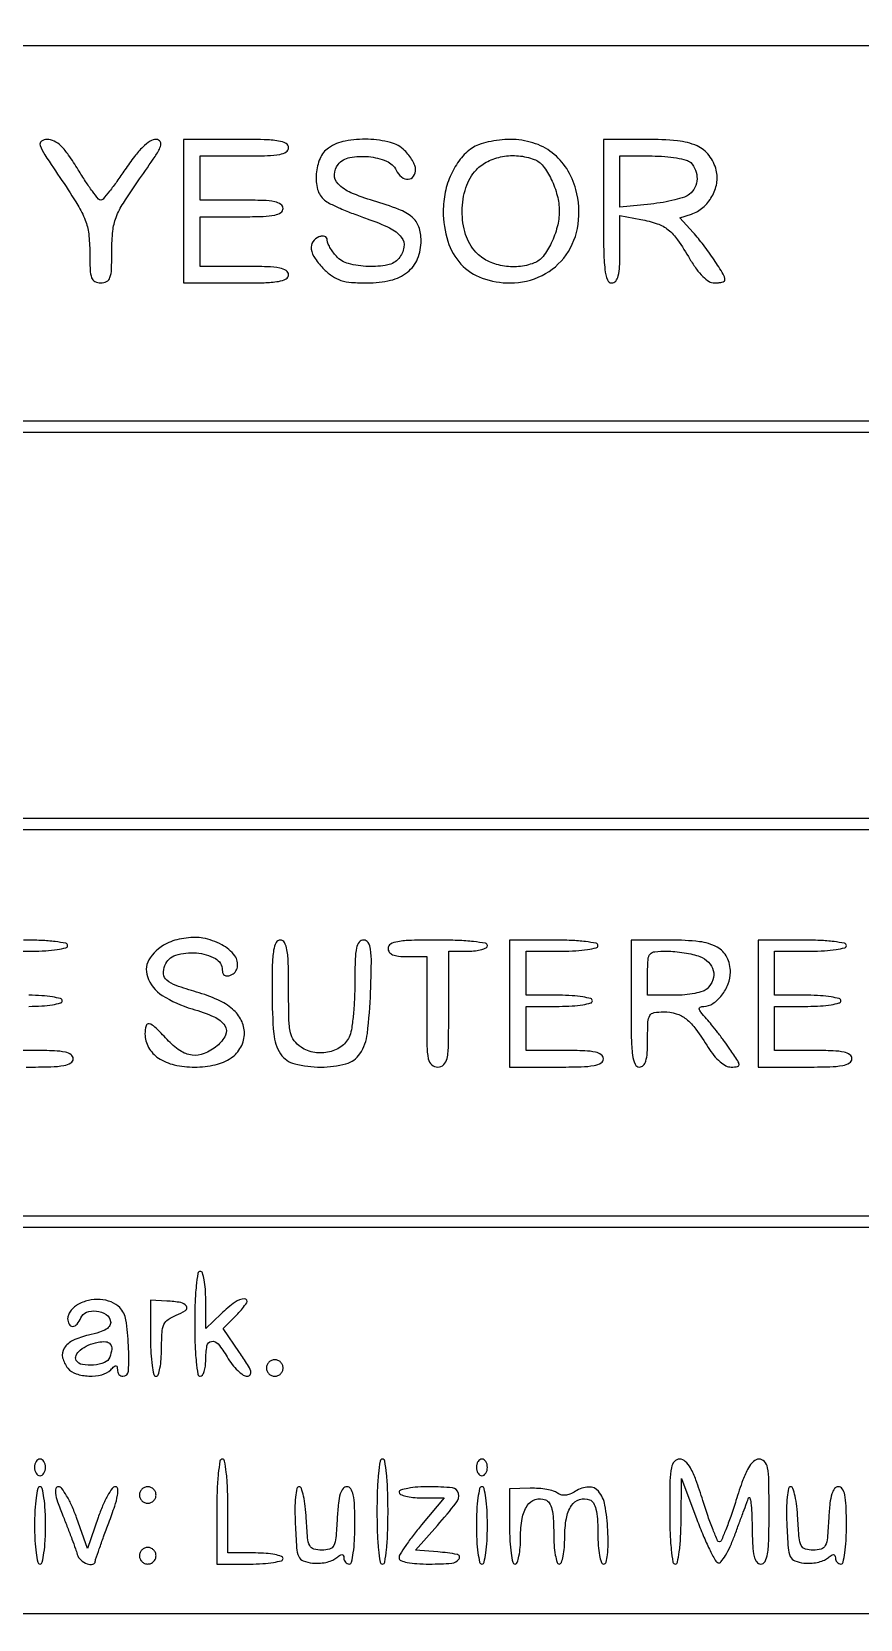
# Model space of a CAD drawing. Extents: x 0 to 836, y 5 to 589.
# Drawn here: x 749.94 to 762.63, y 24.2 to 48.52 of the extents above; entities that cross this region are included whole.
import ezdxf

# ---------------------------------------------------------------- set-up
doc = ezdxf.new("R2010")
doc.units = 0
doc.header["$MEASUREMENT"] = 0

msp = doc.modelspace()

# ---------------------------------------------------------------- linework, layer by layer
for points in [[(201.712326, 537.783562, -0.000001), (217.055896, 537.76491, -0.426088)], [(546.957638, 269.095817, -0.000001), (546.976289, 285.583213, -0.415883)], [(420.497259, 588.710259, 0.000013), (261.145696, 588.714318, 0.000021), (126.989856, 588.708632)], [(718.0002, 320.588723, -0.000011), (717.997333, 194.273324, -0.000202)], [(604.852986, 529.408162, -0.000002), (620.423836, 529.389509, -0.550615)], [(308.18842, 529.408162, -0.000002), (322.638019, 529.38951, -0.415836)], [(238.738155, 529.614638, -0.000002), (224.300981, 529.63329, -0.415836)], [(531.796111, 538.074638, -0.000002), (517.6951, 538.093291, -0.426056)], [(413.368417, 538.074638, -0.000002), (399.676779, 538.093291, -0.415815)], [(693.315638, 481.579418, -0.000002), (693.334294, 494.031443, -0.550517)], [(693.109162, 421.684687, -0.000002), (693.090507, 409.236574, -0.415775)], [(420.462, 4.7376), (836.1018, 4.7376), (836.1018, 4.9491, 0.047675), (836.091092, 5.061147, 0.173074), (836.05527, 5.121825, 0.144586), (835.98451, 5.152374, 0.030103), (835.848, 5.1606), (835.5942, 5.1606), (835.5942, 29.943407, 0.000223), (835.589332, 40.867792, 0.000628), (835.572933, 48.504221, 0.000026), (835.551504, 54.703733, 0.258997), (835.509671, 54.778456, -0.259848), (835.46748, 54.854103), (835.446278, 121.592707, -0.000059), (835.429914, 203.53197, -0.00002), (835.42504, 321.569549)], [(718.148241, 147.565102, 0.000075), (718.164575, 211.571705, 0.000026), (718.1694, 303.889409)], [(598.142374, 133.226362, -0.000004), (607.061927, 133.207701, -0.425827)], [(717.979042, 153.570589, -0.000014), (717.95733, 128.915092, -0.566366)], [(749.3868, 34.4322), (749.9367, 34.4322, 0.013867), (750.151294, 34.438152, 0.024301), (750.327975, 34.456604, 0.022017), (750.460027, 34.482915, 0.345347), (750.4866, 34.5168, 0.358912), (750.457754, 34.551809, 0.01702), (750.29625, 34.577606, 0.020476), (750.080366, 34.595655, 0.010616), (749.8098, 34.6014)], [(749.8944, 33.5862, 0.015416), (750.09036, 33.592243, 0.025878), (750.25395, 33.610875, 0.024068), (750.376347, 33.637382, 0.339565), (750.402, 33.6708, 0.339565), (750.376347, 33.704218, 0.024068), (750.25395, 33.730725, 0.025878), (750.09036, 33.749357, 0.015416), (749.8944, 33.7554)], [(749.8521, 32.6556, 0.00643), (750.231186, 32.660475, 0.037256), (750.4302, 32.680482, 0.088943), (750.534721, 32.718883, 0.266366), (750.5712, 32.7825, 0.241448), (750.539276, 32.844756, 0.103378), (750.45135, 32.883718, 0.044348), (750.284674, 32.904231, 0.008455), (749.979, 32.9094), (749.3868, 32.9094)]]:
    msp.add_lwpolyline(points, format="xyb")
for points in [[(786.4416, 45.4302), (786.4416, 42.5538), (757.1277, 42.5538), (727.8138, 42.5538), (727.8138, 45.4302), (727.8138, 48.3066), (757.1277, 48.3066), (786.4416, 48.3066)], [(786.4416, 39.4236), (786.4416, 36.4626), (757.1277, 36.4626), (727.8138, 36.4626), (727.8138, 39.4236), (727.8138, 42.3846), (757.1277, 42.3846), (786.4416, 42.3846)], [(786.4416, 33.3324), (786.4416, 30.3714), (757.1277, 30.3714), (727.8138, 30.3714), (727.8138, 33.3324), (727.8138, 36.2934), (757.1277, 36.2934), (786.4416, 36.2934)], [(786.4416, 27.2412), (786.4416, 24.2802), (757.1277, 24.2802), (727.8138, 24.2802), (727.8138, 27.2412), (727.8138, 30.2022), (757.1277, 30.2022), (786.4416, 30.2022)]]:
    msp.add_lwpolyline(points, close=True)
for points in [[(750.399422, 46.237721, -0.009799), (750.64216, 45.862338, -0.046333), (750.756229, 45.633148, -0.063386), (750.808509, 45.421907, -0.029011), (750.825, 45.137921, 0.009656), (750.83018, 44.869733, 0.077034), (750.853778, 44.74859, 0.189775), (750.904964, 44.690376, 0.119176), (750.9942, 44.6688, 0.123962), (751.083771, 44.691353, 0.189129), (751.135011, 44.751742, 0.073741), (751.158364, 44.878234, 0.008838), (751.1634, 45.163132, -0.025143), (751.178602, 45.465248, -0.067193), (751.228647, 45.674518, -0.05094), (751.340396, 45.894126, -0.009938), (751.588603, 46.262932, 0.004923), (751.825407, 46.607288, 0.048642), (751.908848, 46.761728, 0.238596), (751.903754, 46.834086, 0.2639), (751.843268, 46.8684, 0.145131), (751.750109, 46.840778, 0.04851), (751.637876, 46.75123, 0.036504), (751.50934, 46.606856, 0.017084), (751.363786, 46.4031, -0.008679), (751.240882, 46.224787, -0.013147), (751.127297, 46.074482, -0.007812), (751.028336, 45.954346, -0.21998), (750.992549, 45.9378, -0.228839), (750.957512, 45.954722, -0.008475), (750.865714, 46.074482, -0.013895), (750.760833, 46.224785, -0.009148), (750.648252, 46.4031, 0.015381), (750.50176, 46.628841, 0.04821), (750.385004, 46.766694, 0.075957), (750.278969, 46.842409, 0.117658), (750.170047, 46.8684, 0.161879), (750.084418, 46.839931, 0.330743), (750.065247, 46.775689, 0.057721), (750.136482, 46.633392, 0.003539)], [(752.2632, 45.7686), (752.2632, 44.6688), (753.0669, 44.6688, 0.005528), (753.494995, 44.673533, 0.033635), (753.7155, 44.693289, 0.080293), (753.831387, 44.731288, 0.280451), (753.8706, 44.7957, 0.258593), (753.835577, 44.85889, 0.093584), (753.73665, 44.897484, 0.039364), (753.5484, 44.91764, 0.006994), (753.1938, 44.9226), (752.517, 44.9226), (752.517, 45.3033), (752.517, 45.684), (753.1515, 45.684, 0.007659), (753.481628, 45.689057, 0.041714), (753.6591, 45.70938, 0.098409), (753.752495, 45.748162, 0.250296), (753.786, 45.8109, 0.250296), (753.752495, 45.873638, 0.098409), (753.6591, 45.91242, 0.041714), (753.481628, 45.932743, 0.007659), (753.1515, 45.9378), (752.517, 45.9378), (752.517, 46.2762), (752.517, 46.6146), (753.1938, 46.6146, 0.006994), (753.5484, 46.61956, 0.039364), (753.73665, 46.639716, 0.093584), (753.835577, 46.67831, 0.258593), (753.8706, 46.7415, 0.280451), (753.831387, 46.805912, 0.080293), (753.7155, 46.843911, 0.033635), (753.494995, 46.863667, 0.005528), (753.0669, 46.8684), (752.2632, 46.8684)], [(754.481624, 46.736703, 0.13863), (754.352577, 46.578511, 0.082605), (754.293466, 46.341018, 0.084279), (754.314806, 46.102028, 0.156472), (754.418432, 45.939516, 0.06056), (754.497229, 45.888815, 0.009935), (754.662206, 45.812971, 0.010805), (754.861038, 45.731372, 0.009347), (755.073005, 45.654207, -0.028784), (755.418471, 45.513013, -0.113309), (755.597379, 45.370924, -0.212267), (755.637543, 45.217235, -0.133285), (755.559227, 45.045436, -0.174269), (755.388625, 44.944788, -0.055367), (755.089773, 44.921639, -0.055241), (754.787634, 44.965353, -0.146325), (754.602812, 45.077311, -0.027978), (754.549227, 45.143627, -0.028784), (754.503929, 45.214904, -0.030043), (754.472144, 45.280955, -0.097417), (754.4628, 45.328456, 0.152697), (754.452572, 45.361168, 0.152384), (754.425523, 45.382258, 0.114923), (754.384442, 45.387669, 0.067234), (754.3359, 45.376194, 0.158424), (754.2416, 45.299837, 0.186137), (754.218009, 45.187975, 0.113074), (754.27671, 45.043281, 0.04373), (754.416655, 44.876455, 0.047495), (754.54394, 44.771299, 0.073036), (754.67241, 44.709281, 0.05714), (754.835191, 44.678012, 0.018908), (755.078708, 44.6688, 0.057841), (755.433833, 44.710019, 0.11003), (755.691513, 44.834583, 0.129154), (755.846233, 45.040469, 0.097195), (755.901, 45.319544, 0.083766), (755.865526, 45.5298, 0.136355), (755.763206, 45.677667, 0.083527), (755.559136, 45.796624, 0.018134), (755.171339, 45.927221, -0.02847), (754.824254, 46.052149, -0.099671), (754.629129, 46.185959, -0.200073), (754.572157, 46.330242, -0.170078), (754.629591, 46.484797, -0.173548), (754.809396, 46.591213, -0.072611), (755.094616, 46.604274, -0.073012), (755.369751, 46.535492, -0.181953), (755.518983, 46.396271, 0.105435), (755.60107, 46.292704, 0.186394), (755.703098, 46.258675, 0.237145), (755.784044, 46.3042, 0.149292), (755.8164, 46.41015, 0.09891), (755.804881, 46.467809, 0.033821), (755.766697, 46.544497, 0.032065), (755.711951, 46.625611, 0.031909), (755.6472, 46.6992, 0.135326), (755.430783, 46.822074, 0.053852), (755.089776, 46.870048, 0.053456), (754.737359, 46.843692, 0.107804)], [(756.680741, 46.736364, 0.074607), (756.499675, 46.564287, 0.058577), (756.359138, 46.332414, 0.055284), (756.269669, 46.060073, 0.051785), (756.2394, 45.7686, 0.074628), (756.308596, 45.307577, 0.113858), (756.510425, 44.958887, 0.119017), (756.836924, 44.743836, 0.086595), (757.266933, 44.6688, 0.116058), (757.752885, 44.783138, 0.124872), (758.121698, 45.100543, 0.119385), (758.305233, 45.568085, 0.100198), (758.271463, 46.100824, 0.075165), (758.131001, 46.421294, 0.089033), (757.908137, 46.665015, 0.088878), (757.614084, 46.816307, 0.074612), (757.266933, 46.8684, 0.028463), (757.098845, 46.858824, 0.026938), (756.929762, 46.830203, 0.028237), (756.781479, 46.787884, 0.069248)], [(758.6928, 45.7686, 0.00368), (758.697215, 45.16875, 0.025044), (758.71639, 44.87325, 0.056711), (758.752922, 44.715937, 0.317386), (758.8197, 44.6688, 0.224304), (758.881, 44.697756, 0.112344), (758.920259, 44.776119, 0.049889), (758.941184, 44.923546, 0.010325), (758.9466, 45.185815), (758.9466, 45.70283), (759.26385, 45.643545, -0.035272), (759.518393, 45.577122, -0.088666), (759.685801, 45.485091, -0.072396), (759.830129, 45.329149, -0.01803), (760.017015, 45.035094, 0.024749), (760.117383, 44.881759, 0.042318), (760.217452, 44.766192, 0.053059), (760.311497, 44.692213, 0.141055), (760.392839, 44.6688, 0.026566), (760.454593, 44.672083, 0.041935), (760.506659, 44.6821, 0.051206), (760.543381, 44.696606, 0.280064), (760.554, 44.714077, 0.138539), (760.52866, 44.803775, 0.00996), (760.387759, 45.023324, 0.014973), (760.224008, 45.252486, 0.021872), (760.065342, 45.443126), (759.861302, 45.667552), (760.040705, 45.724492, 0.103249), (760.217352, 45.824022, 0.084293), (760.354683, 45.992555, 0.084748), (760.428152, 46.196057, 0.106215), (760.421294, 46.396115, 0.102733), (760.3114, 46.623233, 0.125631), (760.126377, 46.768451, 0.080689), (759.827858, 46.846096, 0.023363), (759.350776, 46.8684), (758.6928, 46.8684)], [(757.63151, 46.562048, -0.137233), (757.768017, 46.460588, -0.051953), (757.894358, 46.256837, -0.049528), (757.985354, 46.009293, -0.063406), (758.016, 45.7686, -0.063406), (757.985354, 45.527907, -0.049528), (757.894358, 45.280363, -0.051953), (757.768017, 45.076612, -0.137233), (757.63151, 44.975152, -0.06951), (757.391807, 44.919631, -0.068332), (757.14461, 44.931415, -0.071095), (756.918598, 45.00783, -0.087445), (756.740597, 45.141035, -0.114011), (756.582305, 45.413143, -0.076329), (756.529173, 45.770818, -0.076106), (756.585815, 46.129065, -0.111827), (756.746771, 46.402856, -0.090288), (756.921479, 46.531991, -0.069715), (757.146939, 46.606014, -0.066772), (757.393937, 46.617057, -0.069547)], [(760.02948, 46.51308, -0.103682), (760.10397, 46.399079, -0.103451), (760.126487, 46.264667, -0.104071), (760.09324, 46.133142, -0.106168), (760.009943, 46.027249, -0.09313), (759.934455, 45.985321, -0.018662), (759.786048, 45.94201, -0.019128), (759.606993, 45.904147, -0.016824), (759.417743, 45.878155), (758.9466, 45.829528), (758.9466, 46.222064), (758.9466, 46.6146), (759.43728, 46.6146, -0.019046), (759.632586, 46.607158, -0.023405), (759.813644, 46.584778, -0.022776), (759.961068, 46.552535, -0.13189)], [(752.038625, 34.564282, 0.133698), (751.750842, 34.331858, 0.244626), (751.708134, 34.040953, 0.169174), (751.935711, 33.753248, 0.070988), (752.39166, 33.547086, -0.031802), (752.731863, 33.424253, -0.14219), (752.893344, 33.29028, -0.267524), (752.904098, 33.143097, -0.110515), (752.775535, 32.980823, -0.071231), (752.576924, 32.862191, -0.131539), (752.391868, 32.837123, -0.119965), (752.207328, 32.907794, -0.053782), (752.0094, 33.0786, 0.010761), (751.823233, 33.269486, 0.133641), (751.735687, 33.318535, 0.413455), (751.686679, 33.289217, 0.061971), (751.671, 33.1632, 0.130356), (751.725886, 32.956254, 0.116598), (751.87776, 32.79344, 0.092392), (752.119784, 32.690045, 0.054925), (752.4324, 32.6556, 0.055044), (752.748472, 32.690502, 0.095566), (752.989752, 32.795515, 0.119748), (753.139673, 32.962578, 0.123881), (753.1938, 33.177689, 0.118842), (753.146628, 33.373349, 0.097616), (753.013186, 33.542558, 0.072233), (752.78653, 33.685989, 0.034282), (752.461373, 33.805214, -0.013398), (752.146781, 33.905884, -0.091092), (752.005644, 33.986354, -0.201605), (751.956798, 34.081791, -0.110846), (751.976157, 34.213796, -0.230812), (752.143108, 34.369548, -0.095318), (752.458503, 34.403415, -0.10218), (752.749172, 34.317704, -0.276865), (752.8554, 34.140569, 0.091241), (752.864296, 34.092223, 0.166352), (752.889671, 34.061705, 0.154226), (752.930037, 34.051766, 0.075593), (752.9823, 34.063206, 0.257992), (753.086323, 34.186854, 0.211549), (753.047676, 34.357671, 0.111303), (752.846723, 34.530273, 0.074047), (752.5593, 34.631987, 0.050324), (752.441767, 34.6428, 0.030131), (752.301708, 34.633111, 0.029739), (752.160407, 34.606117, 0.041356)], [(753.6168, 33.7977, 0.020588), (753.642879, 33.164618, 0.125064), (753.748686, 32.856896, 0.189891), (753.965115, 32.703861, 0.060112), (754.365088, 32.6556, 0.065036), (754.748152, 32.705638, 0.183634), (754.963703, 32.860499, 0.117437), (755.077735, 33.172142, 0.02003), (755.126616, 33.806414, 0.004848), (755.138728, 34.252175, 0.037446), (755.126768, 34.460354, 0.107455), (755.089582, 34.563396, 0.258106), (755.020866, 34.6014, 0.227223), (754.952956, 34.568858, 0.116918), (754.911492, 34.481756, 0.045602), (754.890739, 34.310197, 0.00731), (754.8858, 33.972407, -0.011234), (754.88005, 33.716498, -0.012144), (754.8628, 33.467686, -0.011714), (754.837879, 33.255537, -0.055799), (754.807502, 33.137474, -0.138284), (754.690857, 32.9802, -0.106458), (754.497168, 32.887661, -0.099067), (754.270115, 32.87946, -0.103121), (754.06095, 32.959842, -0.091366), (753.956474, 33.058082, -0.10574), (753.900467, 33.182417, -0.047273), (753.875938, 33.389226, -0.005895), (753.8706, 33.84195, 0.005967), (753.865797, 34.244406, 0.035439), (753.845916, 34.453675, 0.084708), (753.807705, 34.563588, 0.273317), (753.7437, 34.6014, 0.280451), (753.679288, 34.562187, 0.080293), (753.641289, 34.4463, 0.033635), (753.621533, 34.225795, 0.005528)], [(755.3934, 34.4745, 0.164293), (755.412526, 34.417865, 0.129352), (755.4639, 34.377814, 0.075863), (755.553799, 34.354528, 0.025511), (755.6895, 34.3476), (755.9856, 34.3476), (755.9856, 33.5016, 0.003852), (755.989598, 32.982696, 0.045528), (756.01098, 32.7825, 0.160003), (756.062551, 32.691315, 0.186821), (756.1548, 32.6556, 0.193568), (756.247285, 32.692798, 0.15568), (756.298821, 32.787787, 0.043488), (756.320067, 32.996795, 0.003595), (756.324, 33.5439), (756.324, 34.4322), (756.6201, 34.4322, 0.027026), (756.733558, 34.438337, 0.042582), (756.829221, 34.457051, 0.052312), (756.896565, 34.48417, 0.277684), (756.9162, 34.5168, 0.365646), (756.886151, 34.552397, 0.014491), (756.7047, 34.5779, 0.018502), (756.462721, 34.595756, 0.009164), (756.1548, 34.6014, 0.005946), (755.751214, 34.5966, 0.035355), (755.54145, 34.576725, 0.084509), (755.431275, 34.538523, 0.273642)], [(757.2546, 33.6285), (757.2546, 32.6556), (757.9737, 32.6556, 0.00643), (758.352786, 32.660475, 0.037256), (758.5518, 32.680482, 0.088943), (758.656321, 32.718883, 0.266366), (758.6928, 32.7825, 0.241448), (758.660876, 32.844756, 0.103378), (758.57295, 32.883718, 0.044348), (758.406274, 32.904231, 0.008455), (758.1006, 32.9094), (757.5084, 32.9094), (757.5084, 33.2478), (757.5084, 33.5862), (758.016, 33.5862, 0.015416), (758.21196, 33.592243, 0.025878), (758.37555, 33.610875, 0.024068), (758.497947, 33.637382, 0.339565), (758.5236, 33.6708, 0.339565), (758.497947, 33.704218, 0.024068), (758.37555, 33.730725, 0.025878), (758.21196, 33.749357, 0.015416), (758.016, 33.7554), (757.5084, 33.7554), (757.5084, 34.0938), (757.5084, 34.4322), (758.0583, 34.4322, 0.013867), (758.272894, 34.438152, 0.024301), (758.449575, 34.456604, 0.022017), (758.581627, 34.482915, 0.345347), (758.6082, 34.5168, 0.358912), (758.579354, 34.551809, 0.01702), (758.41785, 34.577606, 0.020476), (758.201966, 34.595655, 0.010616), (757.9314, 34.6014), (757.2546, 34.6014)], [(759.1158, 33.6285, 0.004301), (759.120327, 33.10229, 0.028132), (759.139709, 32.8389, 0.065619), (759.17687, 32.699629, 0.303591), (759.2427, 32.6556, 0.200296), (759.302513, 32.680562, 0.122766), (759.342105, 32.74725, 0.058865), (759.363742, 32.870443, 0.014068), (759.3696, 33.0786, -0.009781), (759.374864, 33.34765, -0.1233), (759.403138, 33.44434, -0.222501), (759.468373, 33.489265, -0.041325), (759.617357, 33.5016, -0.073529), (759.805758, 33.473744, -0.096139), (759.959445, 33.392699, -0.066111), (760.110133, 33.234726, -0.019051), (760.298813, 32.953944, 0.032833), (760.385355, 32.832521, 0.045903), (760.478718, 32.7375, 0.054326), (760.570344, 32.675632, 0.12194), (760.651261, 32.6556, 0.04), (760.747775, 32.663333, 0.389641), (760.771023, 32.692812, 0.126924), (760.751477, 32.75029, 0.005359), (760.630519, 32.93055, 0.00808), (760.545817, 33.049728, 0.005744), (760.447209, 33.180649, 0.0058), (760.350199, 33.303444, 0.012268), (760.271612, 33.39585, -0.012638), (760.185991, 33.496678, -0.116454), (760.161378, 33.548038, -0.366927), (760.17616, 33.575862, -0.095064), (760.230041, 33.5862, 0.15058), (760.370231, 33.629399, 0.077443), (760.505649, 33.756164, 0.07238), (760.60462, 33.929299, 0.093974), (760.6386, 34.1085, 0.116909), (760.584122, 34.338309, 0.154118), (760.434887, 34.491795, 0.095768), (760.162692, 34.576788, 0.027933), (759.722489, 34.6014), (759.1158, 34.6014)], [(761.0616, 33.6285), (761.0616, 32.6556), (761.7807, 32.6556, 0.00643), (762.159786, 32.660475, 0.037256), (762.3588, 32.680482, 0.088943), (762.463321, 32.718883, 0.266366), (762.4998, 32.7825, 0.241448), (762.467876, 32.844756, 0.103378), (762.37995, 32.883718, 0.044348), (762.213274, 32.904231, 0.008455), (761.9076, 32.9094), (761.3154, 32.9094), (761.3154, 33.2478), (761.3154, 33.5862), (761.823, 33.5862, 0.015416), (762.01896, 33.592243, 0.025878), (762.18255, 33.610875, 0.024068), (762.304947, 33.637382, 0.339565), (762.3306, 33.6708, 0.339565), (762.304947, 33.704218, 0.024068), (762.18255, 33.730725, 0.025878), (762.01896, 33.749357, 0.015416), (761.823, 33.7554), (761.3154, 33.7554), (761.3154, 34.0938), (761.3154, 34.4322), (761.8653, 34.4322, 0.013867), (762.079894, 34.438152, 0.024301), (762.256575, 34.456604, 0.022017), (762.388627, 34.482915, 0.345347), (762.4152, 34.5168, 0.358912), (762.386354, 34.551809, 0.01702), (762.22485, 34.577606, 0.020476), (762.008966, 34.595655, 0.010616), (761.7384, 34.6014), (761.0616, 34.6014)], [(760.167793, 34.349694, -0.104285), (760.304619, 34.261772, -0.141338), (760.376094, 34.134299, -0.144521), (760.367912, 33.990525, -0.110824), (760.28328, 33.85692, -0.120635), (760.218495, 33.817619, -0.026952), (760.092295, 33.785221, -0.026473), (759.938585, 33.76286, -0.022886), (759.77568, 33.7554), (759.3696, 33.7554), (759.3696, 34.0938, -0.015798), (759.376316, 34.306294, -0.163009), (759.408912, 34.38642, -0.193787), (759.480621, 34.42361, -0.023904), (759.660193, 34.4322, -0.023618), (759.78731, 34.426192, -0.016671), (759.92917, 34.407964, -0.016872), (760.06392, 34.381367, -0.03369)], [(752.4324, 28.7217, 0.008575), (752.438002, 28.395093, 0.017647), (752.455776, 28.140075, 0.013417), (752.481145, 27.948578, 0.368504), (752.517, 27.918, 0.251914), (752.549495, 27.935481, 0.064068), (752.576749, 27.991087, 0.049716), (752.595441, 28.071497, 0.032276), (752.6016, 28.166807, -0.04324), (752.620524, 28.385225, -0.324413), (752.690796, 28.453439, -0.266784), (752.79193, 28.413246, -0.034524), (752.928865, 28.213974, 0.031023), (753.005551, 28.100688, 0.037251), (753.091505, 28.004942, 0.040574), (753.174114, 27.937638, 0.15179), (753.237311, 27.918, 0.248714), (753.282852, 27.942147, 0.23109), (753.290344, 27.994737, 0.062712), (753.242137, 28.097683, 0.009858), (753.118693, 28.284902), (752.866258, 28.651804), (753.091556, 28.877102, 0.050616), (753.228915, 29.045491, 0.600088), (753.197463, 29.103357, 0.158708), (753.051654, 29.05458, 0.031603), (752.838879, 28.875072), (752.6016, 28.647744), (752.6016, 29.086572, 0.018145), (752.595493, 29.254784, 0.029478), (752.576749, 29.396494, 0.029667), (752.550018, 29.501283, 0.326323), (752.517, 29.5254, 0.368504), (752.481145, 29.494822, 0.013417), (752.455776, 29.303325, 0.017647), (752.438002, 29.048307, 0.008575)], [(750.63465, 29.011024, 0.055942), (750.578022, 28.968934, 0.050884), (750.53009, 28.914081, 0.054217), (750.497396, 28.85538, 0.100292), (750.4866, 28.802096, 0.121715), (750.508172, 28.714793, 0.292011), (750.563617, 28.683188, 0.209173), (750.633262, 28.717912, 0.082553), (750.688671, 28.812234, -0.215995), (750.775755, 28.8982, -0.117595), (750.927897, 28.916447, -0.115264), (751.074115, 28.864022, -0.205035), (751.144341, 28.759715, -0.185423), (751.132738, 28.695438, -0.116911), (751.078554, 28.640451, -0.065091), (750.973877, 28.592444, -0.020466), (750.806988, 28.548215, 0.054843), (750.567569, 28.466819, 0.144759), (750.433368, 28.347967, 0.200364), (750.409424, 28.202348, 0.115561), (750.489973, 28.040836, 0.143535), (750.616822, 27.95536, 0.068951), (750.81195, 27.921837, 0.068625), (751.010163, 27.942641, 0.13679), (751.14648, 28.01952, -0.018208), (751.199048, 28.068393, -0.180052), (751.22685, 28.07874, -0.354955), (751.243244, 28.065424, -0.051663), (751.248, 28.01952, 0.081935), (751.254397, 27.980746, 0.092192), (751.272851, 27.947822, 0.100665), (751.300332, 27.925807, 0.119248), (751.3326, 27.918, 0.399945), (751.417559, 27.998897, 0.023731), (751.418145, 28.38758, 0.027225), (751.37815, 28.784666, 0.158964), (751.284257, 28.969457, 0.10121), (751.152271, 29.056623, 0.079676), (750.98481, 29.094583, 0.074983), (750.804275, 29.079058, 0.073115)], [(751.7556, 28.5003, 0.012868), (751.761491, 28.271424, 0.023206), (751.779823, 28.084725, 0.020583), (751.805993, 27.945217, 0.349298), (751.8402, 27.918, 0.322967), (751.873184, 27.941787, 0.031205), (751.899949, 28.042871, 0.030387), (751.918692, 28.18015, 0.018737), (751.9248, 28.343094, -0.01436), (751.931888, 28.589845, -0.089028), (751.961279, 28.712591, -0.142259), (752.025473, 28.789546, -0.057468), (752.148033, 28.853061, 0.054646), (752.290968, 28.926118, 0.41583), (752.304587, 28.992978, 0.208832), (752.220248, 29.047256, 0.027469), (752.003571, 29.07013), (751.7556, 29.082601)], [(751.131735, 28.211309, -0.210752), (751.05133, 28.130328, -0.069612), (750.88457, 28.090483, -0.069651), (750.713389, 28.097941, -0.211733), (750.619424, 28.162214, -0.256839), (750.615609, 28.237298, -0.105773), (750.680383, 28.320275, -0.073541), (750.800629, 28.394067, -0.052378), (750.9519, 28.440683, -0.069356), (751.069942, 28.447275, -0.208746), (751.139398, 28.409844, -0.197995), (751.161388, 28.331607, -0.062447)], [(753.5322, 28.0449, 0.099038), (753.541888, 27.99647, 0.097945), (753.569477, 27.955277, 0.097945), (753.61067, 27.927688, 0.099038), (753.6591, 27.918, 0.099038), (753.70753, 27.927688, 0.097945), (753.748723, 27.955277, 0.097945), (753.776312, 27.99647, 0.099038), (753.786, 28.0449, 0.099038), (753.776312, 28.09333, 0.097945), (753.748723, 28.134523, 0.097945), (753.70753, 28.162112, 0.099038), (753.6591, 28.1718, 0.099038), (753.61067, 28.162112, 0.097945), (753.569477, 28.134523, 0.097945), (753.541888, 28.09333, 0.099038)], [(749.979, 26.5221, 0.064853), (749.985319, 26.473586, 0.082425), (750.003851, 26.432477, 0.098894), (750.031337, 26.404977, 0.148195), (750.0636, 26.3952, 0.148195), (750.095863, 26.404977, 0.098894), (750.123349, 26.432477, 0.082425), (750.141881, 26.473586, 0.064853), (750.1482, 26.5221, 0.064853), (750.141881, 26.570614, 0.082425), (750.123349, 26.611723, 0.098894), (750.095863, 26.639223, 0.148195), (750.0636, 26.649, 0.148195), (750.031337, 26.639223, 0.098894), (750.003851, 26.611723, 0.082425), (749.985319, 26.570614, 0.064853)], [(752.7708, 25.8453), (752.7708, 25.0416), (753.2784, 25.0416, 0.015416), (753.47436, 25.047643, 0.025878), (753.63795, 25.066275, 0.024068), (753.760347, 25.092782, 0.339565), (753.786, 25.1262, 0.322437), (753.762265, 25.159179, 0.031449), (753.661744, 25.185949, 0.03053), (753.52514, 25.204691, 0.01883), (753.363, 25.2108), (752.94, 25.2108), (752.94, 25.9299, 0.009838), (752.934308, 26.21914, 0.019442), (752.916362, 26.448075, 0.015687), (752.890716, 26.619526, 0.362465), (752.8554, 26.649, 0.368504), (752.819545, 26.618422, 0.013417), (752.794176, 26.426925, 0.017647), (752.776402, 26.171907, 0.008575)], [(755.2242, 25.8453, 0.008575), (755.229802, 25.518693, 0.017647), (755.247576, 25.263675, 0.013417), (755.272945, 25.072178, 0.368504), (755.3088, 25.0416, 0.368504), (755.344655, 25.072178, 0.013417), (755.370024, 25.263675, 0.017647), (755.387798, 25.518693, 0.008575), (755.3934, 25.8453, 0.008575), (755.387798, 26.171907, 0.017647), (755.370024, 26.426925, 0.013417), (755.344655, 26.618422, 0.368504), (755.3088, 26.649, 0.368504), (755.272945, 26.618422, 0.013417), (755.247576, 26.426925, 0.017647), (755.229802, 26.171907, 0.008575)], [(756.747, 26.5221, 0.064853), (756.753319, 26.473586, 0.082425), (756.771851, 26.432477, 0.098894), (756.799337, 26.404977, 0.148195), (756.8316, 26.3952, 0.148195), (756.863863, 26.404977, 0.098894), (756.891349, 26.432477, 0.082425), (756.909881, 26.473586, 0.064853), (756.9162, 26.5221, 0.064853), (756.909881, 26.570614, 0.082425), (756.891349, 26.611723, 0.098894), (756.863863, 26.639223, 0.148195), (756.8316, 26.649, 0.148195), (756.799337, 26.639223, 0.098894), (756.771851, 26.611723, 0.082425), (756.753319, 26.570614, 0.064853)], [(759.708, 25.8453, 0.008575), (759.713602, 25.518693, 0.017647), (759.731376, 25.263675, 0.013417), (759.756745, 25.072178, 0.368504), (759.7926, 25.0416, 0.355515), (759.827437, 25.069954, 0.017188), (759.854566, 25.227898, 0.02083), (759.874358, 25.437655, 0.011221), (759.882144, 25.69725), (759.887087, 26.3529), (760.123922, 25.722407, 0.010072), (760.221117, 25.478687, 0.014688), (760.317292, 25.26842, 0.010097), (760.404732, 25.099869, 0.189807), (760.449629, 25.06229, 0.317035), (760.493423, 25.075468, 0.029807), (760.560956, 25.17315, 0.029644), (760.634032, 25.31147, 0.018428), (760.703818, 25.481283, -0.000087), (760.770576, 25.662345, -0.0001), (760.834454, 25.835396, -0.00009), (760.888705, 25.982195, -0.000572), (760.916389, 26.0568, -0.712991), (760.934827, 26.056349, -0.046716), (760.951723, 25.978677, -0.019334), (760.964498, 25.823571, -0.007954), (760.970321, 25.61265, 0.009124), (760.979054, 25.321091, 0.04543), (761.001724, 25.159038, 0.102813), (761.041754, 25.072825, 0.237099), (761.1039, 25.0416, 0.280451), (761.168312, 25.080813, 0.080293), (761.206311, 25.1967, 0.033635), (761.226067, 25.417205, 0.005528), (761.2308, 25.8453, 0.004531), (761.226526, 26.316915, 0.042917), (761.205589, 26.51769, 0.136576), (761.158493, 26.612472, 0.212663), (761.076495, 26.649, 0.192138), (760.991321, 26.615015, 0.076007), (760.912654, 26.513607, 0.040937), (760.828988, 26.329344, 0.010124), (760.7232, 26.0145, -0.007364), (760.642966, 25.771269, -0.011788), (760.566563, 25.566384, -0.005669), (760.497111, 25.398307, -0.300487), (760.4694, 25.38, -0.300487), (760.441689, 25.398307, -0.005669), (760.372237, 25.566384, -0.011788), (760.295834, 25.771269, -0.007364), (760.2156, 26.0145, 0.010124), (760.109812, 26.329344, 0.040937), (760.026146, 26.513607, 0.076007), (759.947479, 26.615015, 0.192138), (759.862305, 26.649, 0.212663), (759.780307, 26.612472, 0.136576), (759.733211, 26.51769, 0.042917), (759.712274, 26.316915, 0.004531)], [(749.979, 25.6338, 0.01259), (749.984874, 25.400559, 0.022889), (750.003171, 25.2108, 0.020168), (750.0293, 25.069005, 0.350432), (750.0636, 25.0416, 0.350432), (750.0979, 25.069005, 0.020168), (750.124029, 25.2108, 0.022889), (750.142326, 25.400559, 0.01259), (750.1482, 25.6338, 0.01259), (750.142326, 25.867041, 0.022889), (750.124029, 26.0568, 0.020168), (750.0979, 26.198595, 0.350432), (750.0636, 26.226, 0.350432), (750.0293, 26.198595, 0.020168), (750.003171, 26.0568, 0.022889), (749.984874, 25.867041, 0.01259)], [(750.413635, 25.78185, -0.003097), (750.484985, 25.60095, -0.003399), (750.551875, 25.424679, -0.003174), (750.607076, 25.273241, -0.017059), (750.633768, 25.18965, 0.143238), (750.685971, 25.106293, 0.088873), (750.785157, 25.045554, 0.138802), (750.872176, 25.037143, 0.362567), (750.9096, 25.081969, -0.083225), (750.914515, 25.111293, -0.0013), (750.970614, 25.27258, -0.003415), (751.037707, 25.459764, -0.00225), (751.117309, 25.674169, 0.00945), (751.207895, 25.929361, 0.034817), (751.250649, 26.095011, 0.068998), (751.255104, 26.193483, 0.387353), (751.219428, 26.226, 0.242877), (751.169426, 26.200188, 0.026269), (751.097575, 26.086902, 0.027553), (751.022222, 25.93389, 0.018714), (750.952882, 25.752474), (750.791926, 25.278948), (750.62286, 25.752474, 0.019154), (750.550145, 25.933881, 0.02797), (750.471362, 26.086902, 0.02694), (750.396493, 26.199877, 0.237225), (750.344532, 26.226, 0.322859), (750.305583, 26.197923, 0.119557), (750.299608, 26.12665, 0.046609), (750.33242, 25.996792, 0.010307)], [(751.5864, 26.0991, 0.099038), (751.596088, 26.05067, 0.097945), (751.623677, 26.009477, 0.097945), (751.66487, 25.981888, 0.099038), (751.7133, 25.9722, 0.099038), (751.76173, 25.981888, 0.097945), (751.802923, 26.009477, 0.097945), (751.830512, 26.05067, 0.099038), (751.8402, 26.0991, 0.099038), (751.830512, 26.14753, 0.097945), (751.802923, 26.188723, 0.097945), (751.76173, 26.216312, 0.099038), (751.7133, 26.226, 0.099038), (751.66487, 26.216312, 0.097945), (751.623677, 26.188723, 0.097945), (751.596088, 26.14753, 0.099038)], [(753.972485, 25.65495, 0.00673), (753.993405, 25.289838, 0.085997), (754.026181, 25.157208, 0.199293), (754.09508, 25.091259, 0.064069), (754.235266, 25.056637, 0.042235), (754.335238, 25.053662, 0.036965), (754.438962, 25.067072, 0.03876), (754.531196, 25.09359, 0.084021), (754.594816, 25.130446, -0.024024), (754.652289, 25.173657, -0.13748), (754.688114, 25.185665, -0.309591), (754.708844, 25.172946, -0.105392), (754.7166, 25.136559, 0.087854), (754.72302, 25.100302, 0.094595), (754.741451, 25.069494, 0.100072), (754.768927, 25.048886, 0.111474), (754.8012, 25.0416, 0.350432), (754.8355, 25.069005, 0.020168), (754.861629, 25.2108, 0.022889), (754.879926, 25.400559, 0.01259), (754.8858, 25.6338, 0.008727), (754.880562, 25.933868, 0.042365), (754.860269, 26.102753, 0.093931), (754.822687, 26.193772, 0.253187), (754.763122, 26.226, 0.230129), (754.704524, 26.197522, 0.092914), (754.662325, 26.116611, 0.048037), (754.633245, 25.972737, 0.012833), (754.615072, 25.73955, -0.008709), (754.594371, 25.44229, -0.091807), (754.562024, 25.325432, -0.207966), (754.498537, 25.271132, -0.074507), (754.3782, 25.2531, -0.074507), (754.257863, 25.271132, -0.207966), (754.194376, 25.325432, -0.091807), (754.162029, 25.44229, -0.008709), (754.141328, 25.73955, 0.016232), (754.125521, 25.926014, 0.026157), (754.098663, 26.083105, 0.024058), (754.06602, 26.201171, 0.323901), (754.031713, 26.226, 0.356183), (753.997848, 26.198371, 0.024694), (753.977745, 26.067764, 0.024697), (753.967948, 25.886405, 0.012091)], [(755.5626, 26.1414, 0.298838), (755.584109, 26.108627, 0.042429), (755.664319, 26.081651, 0.036871), (755.776168, 26.062922, 0.023054), (755.908878, 26.0568), (756.255156, 26.0568), (755.908878, 25.643209, 0.010378), (755.77624, 25.477937, 0.014216), (755.664319, 25.323495, 0.010923), (755.578584, 25.191725, 0.139642), (755.5626, 25.135609, 0.308344), (755.589436, 25.09623, 0.043794), (755.688432, 25.067023, 0.034122), (755.835208, 25.047664, 0.015731), (756.0279, 25.0416, 0.01933), (756.369863, 25.054826, 0.22733), (756.482052, 25.119714, 0.543194), (756.453271, 25.188584, 0.025771), (756.154623, 25.227086), (755.816047, 25.2531), (756.151016, 25.6338, 0.014004), (756.438246, 25.979288, 0.221141), (756.472282, 26.124459, 0.326787), (756.379742, 26.207965, 0.025613), (756.0279, 26.226, 0.017105), (755.849534, 26.219896, 0.027868), (755.699282, 26.201149, 0.026982), (755.587309, 26.174481, 0.332234)], [(756.747, 25.6338, 0.01259), (756.752874, 25.400559, 0.022889), (756.771171, 25.2108, 0.020168), (756.7973, 25.069005, 0.350432), (756.8316, 25.0416, 0.350432), (756.8659, 25.069005, 0.020168), (756.892029, 25.2108, 0.022889), (756.910326, 25.400559, 0.01259), (756.9162, 25.6338, 0.01259), (756.910326, 25.867041, 0.022889), (756.892029, 26.0568, 0.020168), (756.8659, 26.198595, 0.350432), (756.8316, 26.226, 0.350432), (756.7973, 26.198595, 0.020168), (756.771171, 26.0568, 0.022889), (756.752874, 25.867041, 0.01259)], [(757.2546, 25.617033, 0.013068), (757.260504, 25.391185, 0.02343), (757.278859, 25.206608, 0.020878), (757.305059, 25.068685, 0.348492), (757.3392, 25.0416, 0.319735), (757.372152, 25.065071, 0.032693), (757.398949, 25.162813, 0.03126), (757.41769, 25.296074, 0.019308), (757.4238, 25.454241, -0.043207), (757.448582, 25.740488, -0.103594), (757.527041, 25.937397, -0.169507), (757.649915, 26.03068, -0.17164), (757.803423, 26.02662, -0.166479), (757.862872, 25.976917, -0.075617), (757.902246, 25.882096, -0.046004), (757.924823, 25.733408, -0.014687), (757.9314, 25.509555, 0.017007), (757.937503, 25.330171, 0.027715), (757.956251, 25.179062, 0.026731), (757.982912, 25.066365, 0.332789), (758.016, 25.0416, 0.319735), (758.048952, 25.065071, 0.032693), (758.075749, 25.162813, 0.03126), (758.09449, 25.296074, 0.019308), (758.1006, 25.454241, -0.043207), (758.125382, 25.740488, -0.103594), (758.203841, 25.937397, -0.169507), (758.326715, 26.03068, -0.17164), (758.480223, 26.02662, -0.166479), (758.539672, 25.976917, -0.075617), (758.579046, 25.882096, -0.046004), (758.601623, 25.733408, -0.014687), (758.6082, 25.509555, 0.016473), (758.614311, 25.324111, 0.030337), (758.633356, 25.174411, 0.033169), (758.661073, 25.067429, 0.323355), (758.696837, 25.0416, 0.338484), (758.733184, 25.069389, 0.035978), (758.755, 25.180808, 0.029562), (758.765198, 25.344234, 0.012905), (758.760287, 25.561554, 0.032902), (758.716487, 25.943478, 0.129548), (758.616964, 26.156185, 0.238836), (758.46491, 26.221662, 0.124634), (758.263463, 26.157076, -0.04098), (758.180799, 26.114425, -0.073309), (758.106847, 26.095694, -0.091589), (758.042528, 26.100913, -0.107136), (757.988221, 26.128985, 0.102795), (757.929404, 26.160031, 0.026998), (757.825025, 26.184121, 0.026244), (757.700572, 26.199173, 0.024231), (757.57185, 26.201675), (757.2546, 26.192467)], [(761.501885, 25.65495, 0.00673), (761.522805, 25.289838, 0.085997), (761.555581, 25.157208, 0.199293), (761.62448, 25.091259, 0.064069), (761.764666, 25.056637, 0.042235), (761.864638, 25.053662, 0.036965), (761.968362, 25.067072, 0.03876), (762.060596, 25.09359, 0.084021), (762.124216, 25.130446, -0.024024), (762.181689, 25.173657, -0.13748), (762.217514, 25.185665, -0.309591), (762.238244, 25.172946, -0.105392), (762.246, 25.136559, 0.087854), (762.25242, 25.100302, 0.094595), (762.270851, 25.069494, 0.100072), (762.298327, 25.048886, 0.111474), (762.3306, 25.0416, 0.350432), (762.3649, 25.069005, 0.020168), (762.391029, 25.2108, 0.022889), (762.409326, 25.400559, 0.01259), (762.4152, 25.6338, 0.008727), (762.409962, 25.933868, 0.042365), (762.389669, 26.102753, 0.093931), (762.352087, 26.193772, 0.253187), (762.292522, 26.226, 0.230129), (762.233924, 26.197522, 0.092914), (762.191725, 26.116611, 0.048037), (762.162645, 25.972737, 0.012833), (762.144472, 25.73955, -0.008709), (762.123771, 25.44229, -0.091807), (762.091424, 25.325432, -0.207966), (762.027937, 25.271132, -0.074507), (761.9076, 25.2531, -0.074507), (761.787263, 25.271132, -0.207966), (761.723776, 25.325432, -0.091807), (761.691429, 25.44229, -0.008709), (761.670728, 25.73955, 0.016232), (761.654921, 25.926014, 0.026157), (761.628063, 26.083105, 0.024058), (761.59542, 26.201171, 0.323901), (761.561113, 26.226, 0.356183), (761.527248, 26.198371, 0.024694), (761.507145, 26.067764, 0.024697), (761.497348, 25.886405, 0.012091)], [(751.5864, 25.1685, 0.099038), (751.596088, 25.12007, 0.097945), (751.623677, 25.078877, 0.097945), (751.66487, 25.051288, 0.099038), (751.7133, 25.0416, 0.099038), (751.76173, 25.051288, 0.097945), (751.802923, 25.078877, 0.097945), (751.830512, 25.12007, 0.099038), (751.8402, 25.1685, 0.099038), (751.830512, 25.21693, 0.097945), (751.802923, 25.258123, 0.097945), (751.76173, 25.285712, 0.099038), (751.7133, 25.2954, 0.099038), (751.66487, 25.285712, 0.097945), (751.623677, 25.258123, 0.097945), (751.596088, 25.21693, 0.099038)]]:
    msp.add_lwpolyline(points, format="xyb", close=True)

doc.saveas('drawing.dxf')
